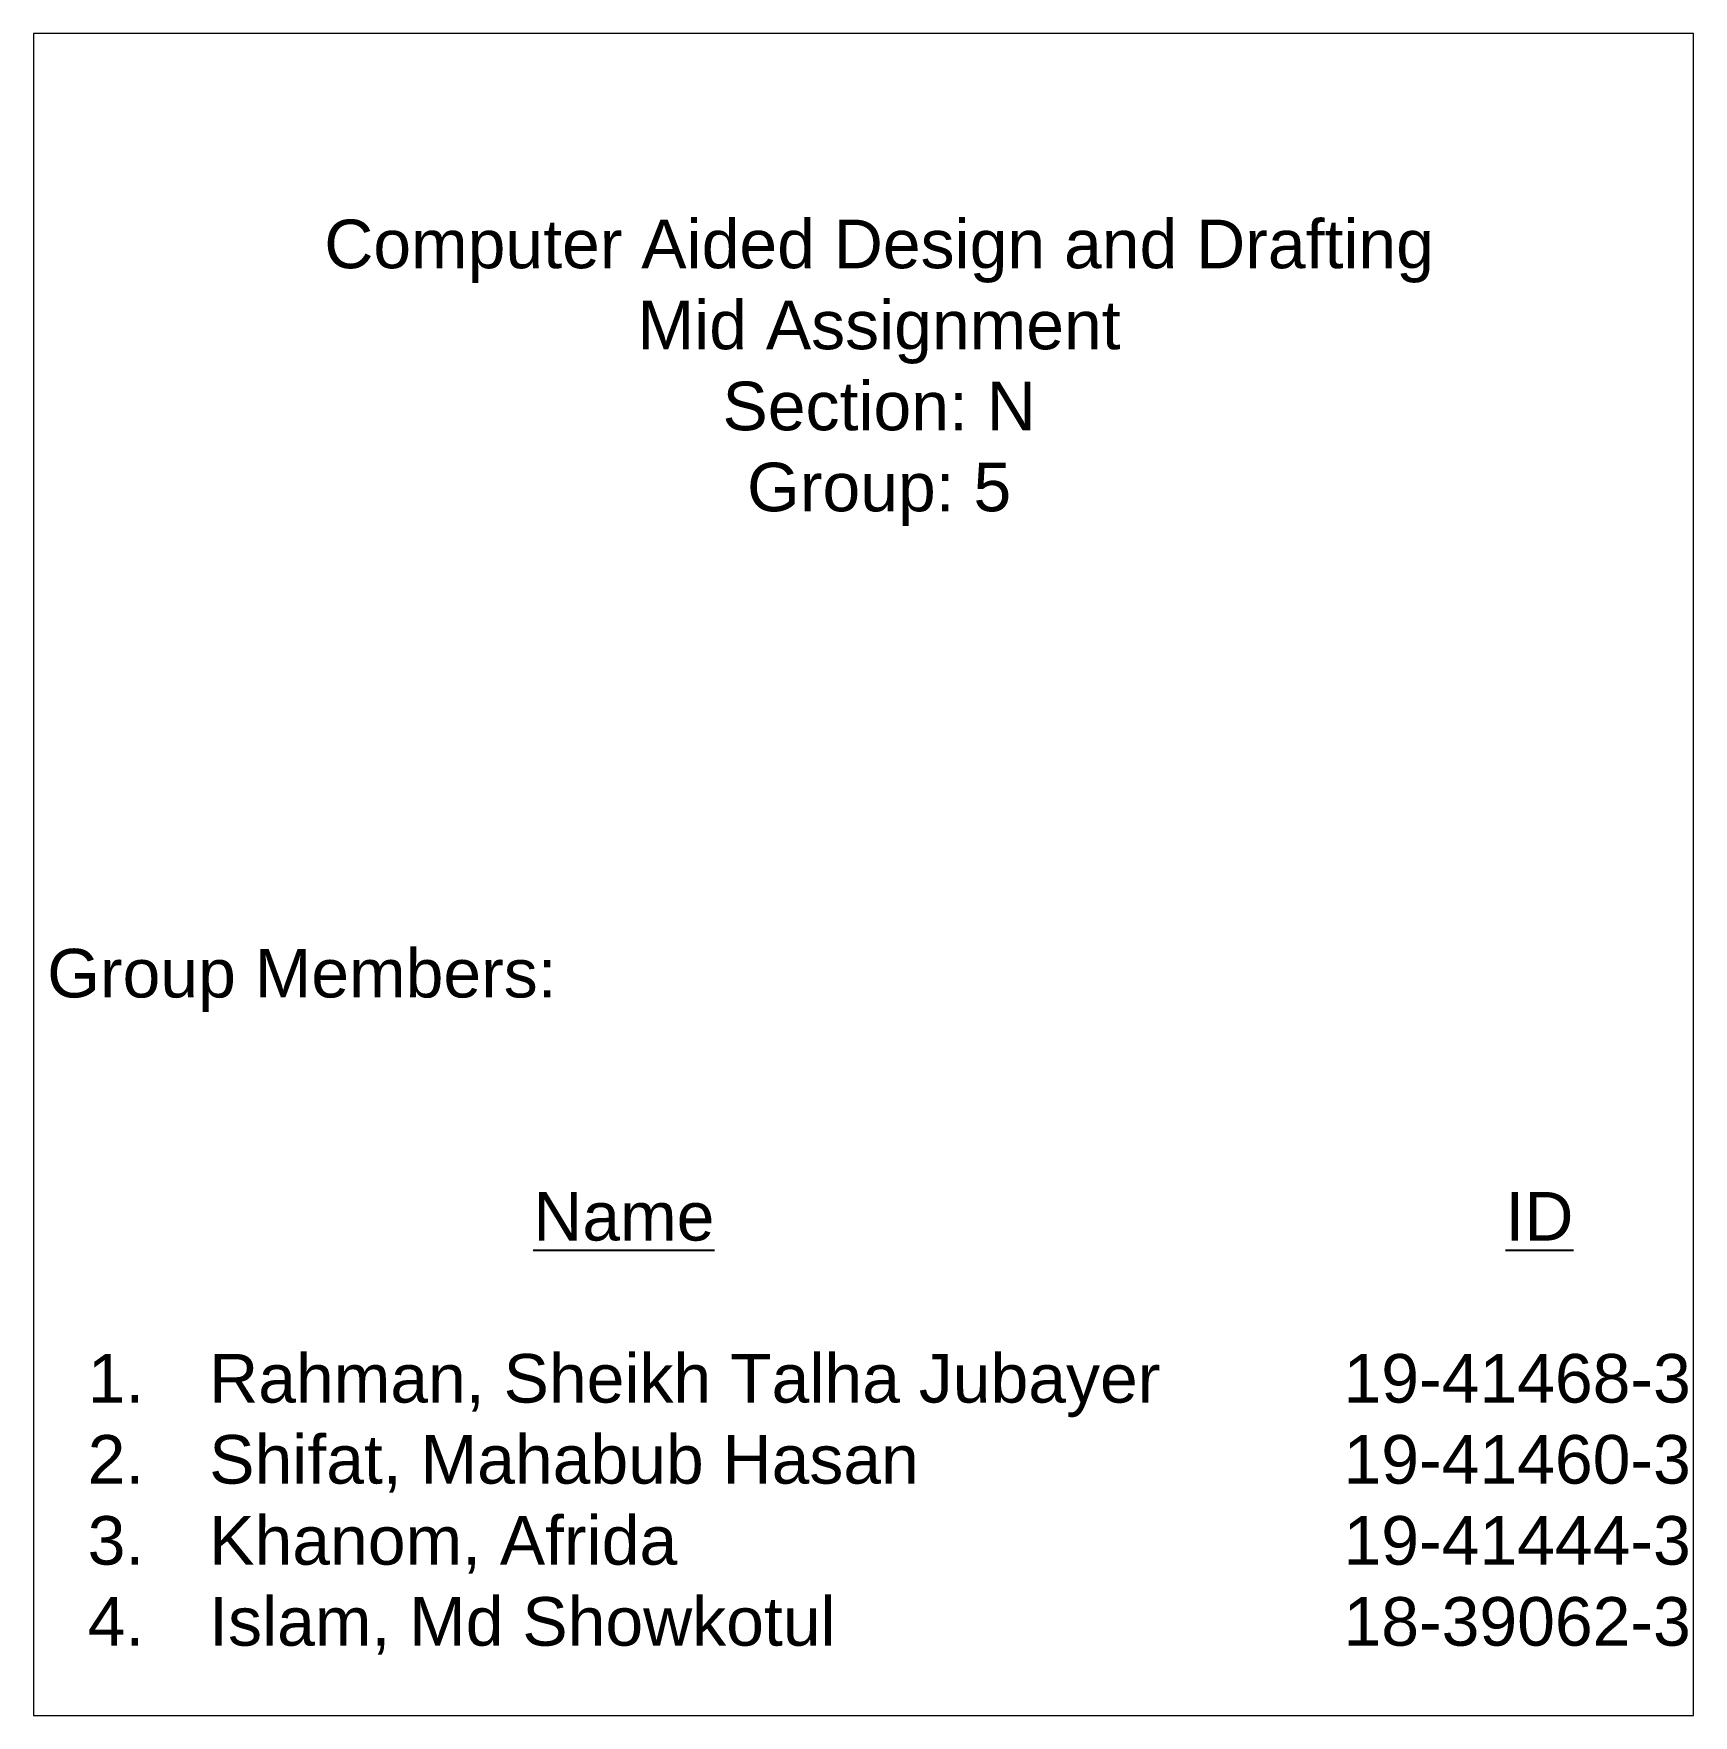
# Paper-space layout 'Layout1' of a CAD drawing. Header units: inches. Extents: x 0.25 to 7.55, y 1.55 to 8.95.
# The model-space entities are those that its viewports show. They can reach past a viewport. Long polylines and large blocks are cut down to what shows.
import ezdxf

# ---------------------------------------------------------------- set-up
doc = ezdxf.new("R2010")
doc.units = ezdxf.units.IN
doc.header["$MEASUREMENT"] = 0
doc.styles.get("Standard").update_dxf_attribs({"font": 'arial.ttf'})

msp = doc.modelspace()

# ---------------------------------------------------------------- texts
at = {"insert": (35.895, 24.491), "char_height": 0.5, "attachment_point": 1}
msp.add_mtext_dynamic_manual_height_columns('\\pxqc;{\\H1.2x;Computer Aided Design and Drafting\\PMid Assignment\\PSection: N\\PGroup: 5\\P\\pq*;\\P\\P\\P\\P\\PGroup Members:\\P\\P\\P^I^I^I\\LName\\l^I^I^I^I^I\\LID\\l\\P\\P\\pi-3,l4,t4;1.^IRahman, Sheikh Talha Jubayer^I^I19-41468-3\\P2.^IShifat, Mahabub Hasan^I^I^I19-41460-3\\P3.^IKhanom, Afrida^I^I^I^I^I19-41444-3\\P4.^IIslam, Md Showkotul^I^I^I^I18-39062-3}', width=20.53696, gutter_width=1, heights=[18.237], dxfattribs=at)

psp = doc.layouts.get("Layout1")

# ---------------------------------------------------------------- viewports
at = {"layer": 'Defpoints'}
psp.add_viewport(center=(3.9003, 5.2505), size=(7.3044, 7.40214), view_center_point=(45.9706, 16.4074), view_height=20.75943, dxfattribs=at)

doc.saveas('drawing.dxf')
